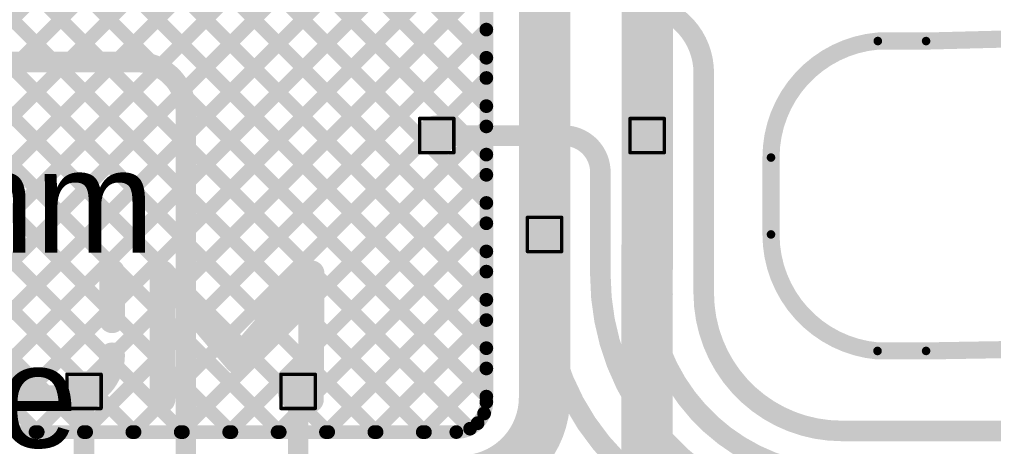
# Model space of a CAD drawing. Header units: inches. Extents: x -17 to 443, y -40 to 218.
# Drawn here: x 104.59 to 119.04, y 119.4 to 125.74 of the extents above; entities that cross this region are included whole.
import ezdxf

# ---------------------------------------------------------------- set-up
doc = ezdxf.new("R2010")
doc.units = ezdxf.units.IN
for name, color, linetype in [('Board Outline', 216, 'Continuous'), ('Bottom Layer', 5, 'Continuous'), ('Drill Drawing', 1, 'Continuous'), ('Fabrication', 76, 'Continuous'), ('Top Layer', 1, 'Continuous'), ('Top Overlay', 2, 'Continuous'), ('Via Holes', 16, 'Continuous')]:
    doc.layers.add(name, color=color, linetype=linetype)
doc.styles.add('Arial', font='', dxfattribs={"height": 0.2})
doc.styles.get('Arial').set_extended_font_data('Arial')

msp = doc.modelspace()

# ---------------------------------------------------------------- hatches: boundary and pattern name
at = {"layer": 'Bottom Layer'}
h = msp.add_hatch(color=5, dxfattribs=at)
edge = h.paths.add_edge_path()
edge.add_arc((110.779, 124.015), 0.3, 0, 360)
h = msp.add_hatch(color=5, dxfattribs=at)
edge = h.paths.add_edge_path()
edge.add_arc((113.903, 124.015), 0.3, 0, 360)
h = msp.add_hatch(color=5, dxfattribs=at)
edge = h.paths.add_edge_path()
edge.add_arc((112.379, 122.548), 0.3, 0, 360)
h = msp.add_hatch(color=5, dxfattribs=at)
edge = h.paths.add_edge_path()
edge.add_arc((105.545, 120.219), 0.3, 0, 360)
h = msp.add_hatch(color=5, dxfattribs=at)
edge = h.paths.add_edge_path()
edge.add_arc((108.722, 120.219), 0.3, 0, 360)
at = {"layer": 'Top Layer'}
h = msp.add_hatch(color=1, dxfattribs=at)
edge = h.paths.add_edge_path()
edge.add_arc((110.779, 124.015), 0.3, 0, 360)
h = msp.add_hatch(color=1, dxfattribs=at)
edge = h.paths.add_edge_path()
edge.add_arc((113.903, 124.015), 0.3, 0, 360)
h = msp.add_hatch(color=1, dxfattribs=at)
edge = h.paths.add_edge_path()
edge.add_arc((112.379, 122.548), 0.3, 0, 360)
h = msp.add_hatch(color=1, dxfattribs=at)
edge = h.paths.add_edge_path()
edge.add_arc((105.545, 120.219), 0.3, 0, 360)
h = msp.add_hatch(color=1, dxfattribs=at)
edge = h.paths.add_edge_path()
edge.add_arc((108.722, 120.219), 0.3, 0, 360)
at = {"layer": 'Via Holes'}
h = msp.add_hatch(color=7, dxfattribs=at)
edge = h.paths.add_edge_path()
edge.add_arc((110.779, 124.015), 0.15, 0, 360)
h = msp.add_hatch(color=7, dxfattribs=at)
edge = h.paths.add_edge_path()
edge.add_arc((113.903, 124.015), 0.15, 0, 360)
h = msp.add_hatch(color=7, dxfattribs=at)
edge = h.paths.add_edge_path()
edge.add_arc((112.379, 122.548), 0.15, 0, 360)
h = msp.add_hatch(color=7, dxfattribs=at)
edge = h.paths.add_edge_path()
edge.add_arc((105.545, 120.219), 0.15, 0, 360)
h = msp.add_hatch(color=7, dxfattribs=at)
edge = h.paths.add_edge_path()
edge.add_arc((108.722, 120.219), 0.15, 0, 360)

# ---------------------------------------------------------------- linework, layer by layer
at = {"layer": 'Board Outline', "const_width": 0.127}
for points in [[(115.74, 123.689, -0.389016), (117.325, 125.418)], [(117.321, 120.819, -0.388326), (115.74, 122.548)]]:
    msp.add_lwpolyline(points, format="xyb", dxfattribs=at)
for points in [[(117.325, 125.418), (118.042, 125.418)], [(118.042, 125.418), (122.561, 125.533)], [(115.74, 122.548), (115.74, 123.689)], [(117.321, 120.819), (118.042, 120.819)], [(118.042, 120.819), (119.531, 120.844)]]:
    msp.add_lwpolyline(points, dxfattribs=at)
at = {"layer": 'Board Outline', "const_width": 0.0635}
for points in [[(117.293, 125.418, 1), (117.357, 125.418, 1)], [(117.293, 125.418, 1), (117.357, 125.418, 1)], [(118.01, 125.418, 1), (118.073, 125.418, 1)], [(118.01, 125.418, 1), (118.073, 125.418, 1)], [(115.708, 123.689, 1), (115.772, 123.689, 1)], [(115.708, 123.689, 1), (115.772, 123.689, 1)], [(115.708, 122.548, 1), (115.772, 122.548, 1)], [(115.708, 122.548, 1), (115.772, 122.548, 1)], [(117.289, 120.819, 1), (117.353, 120.819, 1)], [(117.289, 120.819, 1), (117.353, 120.819, 1)], [(118.01, 120.819, 1), (118.073, 120.819, 1)], [(118.01, 120.819, 1), (118.073, 120.819, 1)]]:
    msp.add_lwpolyline(points, format="xyb", close=True, dxfattribs=at)
at = {"layer": 'Bottom Layer', "const_width": 0.305}
for points in [[(113.714, 125.973, -0.414214), (114.742, 124.945)], [(106.324, 125.107, -0.414214), (107.056, 124.375)], [(112.662, 124.015, -0.414214), (113.208, 123.469)], [(116.838, 118.312, -0.414214), (113.208, 121.942)], [(116.801, 118.972, -0.414214), (113.903, 121.87)], [(113.462, 119.188, -0.198685), (112.379, 121.798)], [(116.786, 119.632, -0.414214), (114.742, 121.677)]]:
    msp.add_lwpolyline(points, format="xyb", dxfattribs=at)
for points in [[(104.297, 125.107), (106.324, 125.107)], [(114.742, 121.677), (114.742, 124.945)], [(107.056, 118.492), (107.056, 124.375)], [(110.779, 124.015), (112.662, 124.015)], [(113.903, 121.87), (113.903, 124.015)], [(113.208, 121.942), (113.208, 123.469)], [(112.379, 121.798), (112.379, 122.548)], [(105.545, 110.576), (105.545, 120.219)], [(108.722, 119.076), (108.722, 120.219)], [(116.786, 119.632), (119.536, 119.632)]]:
    msp.add_lwpolyline(points, dxfattribs=at)
at = {"layer": 'Bottom Layer', "const_width": 0.152}
for points in [[(106.248, 125.107, 1), (106.4, 125.107, 1)], [(106.248, 125.107, 1), (106.4, 125.107, 1)], [(114.665, 124.945, 1), (114.818, 124.945, 1)], [(114.665, 124.945, 1), (114.818, 124.945, 1)], [(106.979, 124.375, 1), (107.132, 124.375, 1)], [(106.979, 124.375, 1), (107.132, 124.375, 1)], [(110.703, 124.015, 1), (110.855, 124.015, 1)], [(112.586, 124.015, 1), (112.738, 124.015, 1)], [(112.586, 124.015, 1), (112.738, 124.015, 1)], [(113.826, 124.015, 1), (113.979, 124.015, 1)], [(113.132, 123.469, 1), (113.284, 123.469, 1)], [(113.132, 123.469, 1), (113.284, 123.469, 1)], [(112.303, 122.548, 1), (112.455, 122.548, 1)], [(113.132, 121.942, 1), (113.284, 121.942, 1)], [(113.132, 121.942, 1), (113.284, 121.942, 1)], [(113.826, 121.87, 1), (113.979, 121.87, 1)], [(113.826, 121.87, 1), (113.979, 121.87, 1)], [(112.303, 121.798, 1), (112.455, 121.798, 1)], [(112.303, 121.798, 1), (112.455, 121.798, 1)], [(114.665, 121.677, 1), (114.818, 121.677, 1)], [(114.665, 121.677, 1), (114.818, 121.677, 1)], [(105.468, 120.219, 1), (105.621, 120.219, 1)], [(108.645, 120.219, 1), (108.798, 120.219, 1)], [(116.71, 119.632, 1), (116.862, 119.632, 1)], [(116.71, 119.632, 1), (116.862, 119.632, 1)]]:
    msp.add_lwpolyline(points, format="xyb", close=True, dxfattribs=at)
at = {"layer": 'Drill Drawing', "const_width": 0.0508}
for points in [[(110.525, 124.269), (111.033, 124.269)], [(110.525, 123.761), (110.525, 124.269)], [(111.033, 123.761), (111.033, 124.269)], [(113.649, 124.269), (114.157, 124.269)], [(113.649, 123.761), (113.649, 124.269)], [(114.157, 123.761), (114.157, 124.269)], [(110.525, 123.761), (111.033, 123.761)], [(113.649, 123.761), (114.157, 123.761)], [(112.125, 122.802), (112.633, 122.802)], [(112.125, 122.294), (112.125, 122.802)], [(112.633, 122.294), (112.633, 122.802)], [(112.125, 122.294), (112.633, 122.294)], [(105.291, 120.473), (105.799, 120.473)], [(105.291, 119.965), (105.291, 120.473)], [(105.799, 119.965), (105.799, 120.473)], [(108.468, 120.473), (108.976, 120.473)], [(108.468, 119.965), (108.468, 120.473)], [(108.976, 119.965), (108.976, 120.473)], [(105.291, 119.965), (105.799, 119.965)], [(108.468, 119.965), (108.976, 119.965)]]:
    msp.add_lwpolyline(points, dxfattribs=at)
at = {"layer": 'Drill Drawing', "const_width": 0.0254}
for points in [[(110.512, 124.269, 1), (110.538, 124.269, 1)], [(110.512, 124.269, 1), (110.538, 124.269, 1)], [(111.02, 124.269, 1), (111.046, 124.269, 1)], [(111.02, 124.269, 1), (111.046, 124.269, 1)], [(113.636, 124.269, 1), (113.661, 124.269, 1)], [(113.636, 124.269, 1), (113.661, 124.269, 1)], [(114.144, 124.269, 1), (114.169, 124.269, 1)], [(114.144, 124.269, 1), (114.169, 124.269, 1)], [(110.512, 123.761, 1), (110.538, 123.761, 1)], [(110.512, 123.761, 1), (110.538, 123.761, 1)], [(111.02, 123.761, 1), (111.046, 123.761, 1)], [(111.02, 123.761, 1), (111.046, 123.761, 1)], [(113.636, 123.761, 1), (113.661, 123.761, 1)], [(113.636, 123.761, 1), (113.661, 123.761, 1)], [(114.144, 123.761, 1), (114.169, 123.761, 1)], [(114.144, 123.761, 1), (114.169, 123.761, 1)], [(112.113, 122.802, 1), (112.138, 122.802, 1)], [(112.113, 122.802, 1), (112.138, 122.802, 1)], [(112.621, 122.802, 1), (112.646, 122.802, 1)], [(112.621, 122.802, 1), (112.646, 122.802, 1)], [(112.113, 122.294, 1), (112.138, 122.294, 1)], [(112.113, 122.294, 1), (112.138, 122.294, 1)], [(112.621, 122.294, 1), (112.646, 122.294, 1)], [(112.621, 122.294, 1), (112.646, 122.294, 1)], [(105.278, 120.473, 1), (105.303, 120.473, 1)], [(105.278, 120.473, 1), (105.303, 120.473, 1)], [(105.786, 120.473, 1), (105.811, 120.473, 1)], [(105.786, 120.473, 1), (105.811, 120.473, 1)], [(108.455, 120.473, 1), (108.48, 120.473, 1)], [(108.455, 120.473, 1), (108.48, 120.473, 1)], [(108.963, 120.473, 1), (108.988, 120.473, 1)], [(108.963, 120.473, 1), (108.988, 120.473, 1)], [(105.278, 119.965, 1), (105.303, 119.965, 1)], [(105.278, 119.965, 1), (105.303, 119.965, 1)], [(105.786, 119.965, 1), (105.811, 119.965, 1)], [(105.786, 119.965, 1), (105.811, 119.965, 1)], [(108.455, 119.965, 1), (108.48, 119.965, 1)], [(108.455, 119.965, 1), (108.48, 119.965, 1)], [(108.963, 119.965, 1), (108.988, 119.965, 1)], [(108.963, 119.965, 1), (108.988, 119.965, 1)]]:
    msp.add_lwpolyline(points, format="xyb", close=True, dxfattribs=at)
at = {"layer": 'Fabrication', "const_width": 0.254}
for points in [[(118.042, 125.418), (122.561, 125.533)], [(117.325, 125.418), (118.042, 125.418)], [(115.74, 122.548), (115.74, 123.689)], [(117.321, 120.819), (118.042, 120.819)], [(118.042, 120.819), (119.531, 120.844)]]:
    msp.add_lwpolyline(points, dxfattribs=at)
for points in [[(115.74, 123.689, -0.389016), (117.325, 125.418)], [(117.321, 120.819, -0.388326), (115.74, 122.548)]]:
    msp.add_lwpolyline(points, format="xyb", dxfattribs=at)
at = {"layer": 'Fabrication', "const_width": 0.127}
for points in [[(117.262, 125.418, 1), (117.389, 125.418, 1)], [(117.262, 125.418, 1), (117.389, 125.418, 1)], [(117.978, 125.418, 1), (118.105, 125.418, 1)], [(117.978, 125.418, 1), (118.105, 125.418, 1)], [(115.677, 123.689, 1), (115.804, 123.689, 1)], [(115.677, 123.689, 1), (115.804, 123.689, 1)], [(115.677, 122.548, 1), (115.804, 122.548, 1)], [(115.677, 122.548, 1), (115.804, 122.548, 1)], [(117.257, 120.819, 1), (117.384, 120.819, 1)], [(117.257, 120.819, 1), (117.384, 120.819, 1)], [(117.978, 120.819, 1), (118.105, 120.819, 1)], [(117.978, 120.819, 1), (118.105, 120.819, 1)]]:
    msp.add_lwpolyline(points, format="xyb", close=True, dxfattribs=at)
at = {"layer": 'Top Layer'}
for points, const_width in [([(95.399, 132.665), (108.449, 119.615)], 0.203), ([(96.118, 132.665), (109.168, 119.615)], 0.203), ([(96.836, 132.665), (109.886, 119.615)], 0.203), ([(97.555, 132.665), (110.605, 119.615)], 0.203), ([(98.273, 132.665), (111.274, 119.665)], 0.203), ([(98.991, 132.665), (111.516, 120.141)], 0.203), ([(99.71, 132.665), (111.516, 120.86)], 0.203), ([(100.428, 132.665), (111.516, 121.578)], 0.203), ([(101.147, 132.665), (111.516, 122.296)], 0.203), ([(101.865, 132.665), (111.516, 123.015)], 0.203), ([(102.583, 132.665), (111.516, 123.733)], 0.203), ([(103.302, 132.665), (111.516, 124.452)], 0.203), ([(104.02, 132.665), (111.516, 125.17)], 0.203), ([(94.745, 132.601), (107.731, 119.615)], 0.203), ([(94.419, 132.208), (107.013, 119.615)], 0.203), ([(94.396, 131.513), (106.294, 119.615)], 0.203), ([(94.396, 130.795), (105.576, 119.615)], 0.203), ([(94.396, 130.077), (104.857, 119.615)], 0.203), ([(98.359, 119.615), (108.342, 129.598)], 0.203), ([(99.077, 119.615), (108.69, 129.228)], 0.203), ([(99.796, 119.615), (109.086, 128.905)], 0.203), ([(100.514, 119.615), (109.529, 128.63)], 0.203), ([(101.233, 119.615), (110.026, 128.409)], 0.203), ([(101.951, 119.615), (110.586, 128.25)], 0.203), ([(102.669, 119.615), (111.161, 128.107)], 0.203), ([(113.903, 124.015), (113.903, 127.752)], 0.762), ([(103.388, 119.615), (111.48, 127.708)], 0.203), ([(112.379, 122.548), (112.379, 127.481)], 0.762), ([(104.106, 119.615), (111.516, 127.025)], 0.203), ([(111.516, 126.442), (111.516, 120.062)], 0.203), ([(111.516, 126.442), (111.516, 120.062)], 0.203), ([(104.825, 119.615), (111.516, 126.306)], 0.203), ([(105.543, 119.615), (111.516, 125.588)], 0.203), ([(106.261, 119.615), (111.516, 124.87)], 0.203), ([(113.902, 121.661), (113.903, 124.015)], 0.762), ([(106.98, 119.615), (111.516, 124.151)], 0.203), ([(107.698, 119.615), (111.516, 123.433)], 0.203), ([(112.379, 120.128), (112.379, 122.548)], 0.762), ([(108.417, 119.615), (111.516, 122.714)], 0.203), ([(109.135, 119.615), (111.516, 121.996)], 0.203), ([(113.902, 118.745), (113.902, 121.661)], 0.762), ([(109.854, 119.615), (111.516, 121.277)], 0.203), ([(110.572, 119.615), (111.516, 120.559)], 0.203), ([(89.895, 119.615), (111.069, 119.615)], 0.203)]:
    msp.add_lwpolyline(points, dxfattribs=dict(at, const_width=const_width))
for points, const_width in [([(111.465, 125.588, 1), (111.566, 125.588, 1)], 0.102), ([(111.465, 125.17, 1), (111.566, 125.17, 1)], 0.102), ([(111.465, 124.87, 1), (111.566, 124.87, 1)], 0.102), ([(111.465, 124.452, 1), (111.566, 124.452, 1)], 0.102), ([(113.712, 124.015, 1), (114.093, 124.015, 1)], 0.381), ([(113.712, 124.015, 1), (114.093, 124.015, 1)], 0.381), ([(111.465, 124.151, 1), (111.566, 124.151, 1)], 0.102), ([(111.465, 123.733, 1), (111.566, 123.733, 1)], 0.102), ([(111.465, 123.433, 1), (111.566, 123.433, 1)], 0.102), ([(111.465, 123.015, 1), (111.566, 123.015, 1)], 0.102), ([(112.189, 122.548, 1), (112.57, 122.548, 1)], 0.381), ([(112.189, 122.548, 1), (112.57, 122.548, 1)], 0.381), ([(111.465, 122.714, 1), (111.566, 122.714, 1)], 0.102), ([(111.465, 122.296, 1), (111.566, 122.296, 1)], 0.102), ([(111.465, 121.996, 1), (111.566, 121.996, 1)], 0.102), ([(113.712, 121.661, 1), (114.093, 121.661, 1)], 0.381), ([(113.712, 121.661, 1), (114.093, 121.661, 1)], 0.381), ([(111.465, 121.578, 1), (111.566, 121.578, 1)], 0.102), ([(111.465, 121.277, 1), (111.566, 121.277, 1)], 0.102), ([(111.465, 120.86, 1), (111.566, 120.86, 1)], 0.102), ([(111.465, 120.559, 1), (111.566, 120.559, 1)], 0.102), ([(112.189, 120.128, 1), (112.57, 120.128, 1)], 0.381), ([(112.189, 120.128, 1), (112.57, 120.128, 1)], 0.381), ([(111.465, 120.141, 1), (111.566, 120.141, 1)], 0.102), ([(111.465, 120.062, 1), (111.566, 120.062, 1)], 0.102), ([(111.465, 120.062, 1), (111.566, 120.062, 1)], 0.102), ([(111.465, 120.06, 1), (111.566, 120.06, 1)], 0.102), ([(111.431, 119.892, 1), (111.533, 119.892, 1)], 0.102), ([(111.431, 119.89, 1), (111.532, 119.89, 1)], 0.102), ([(111.334, 119.746, 1), (111.436, 119.746, 1)], 0.102), ([(111.334, 119.746, 1), (111.436, 119.746, 1)], 0.102), ([(104.774, 119.615, 1), (104.875, 119.615, 1)], 0.102), ([(104.806, 119.615, 1), (104.908, 119.615, 1)], 0.102), ([(105.492, 119.615, 1), (105.594, 119.615, 1)], 0.102), ([(105.525, 119.615, 1), (105.627, 119.615, 1)], 0.102), ([(106.211, 119.615, 1), (106.312, 119.615, 1)], 0.102), ([(106.243, 119.615, 1), (106.345, 119.615, 1)], 0.102), ([(106.929, 119.615, 1), (107.031, 119.615, 1)], 0.102), ([(106.962, 119.615, 1), (107.063, 119.615, 1)], 0.102), ([(107.648, 119.615, 1), (107.749, 119.615, 1)], 0.102), ([(107.68, 119.615, 1), (107.782, 119.615, 1)], 0.102), ([(108.366, 119.615, 1), (108.468, 119.615, 1)], 0.102), ([(108.399, 119.615, 1), (108.5, 119.615, 1)], 0.102), ([(109.084, 119.615, 1), (109.186, 119.615, 1)], 0.102), ([(109.117, 119.615, 1), (109.219, 119.615, 1)], 0.102), ([(109.803, 119.615, 1), (109.904, 119.615, 1)], 0.102), ([(109.835, 119.615, 1), (109.937, 119.615, 1)], 0.102), ([(110.521, 119.615, 1), (110.623, 119.615, 1)], 0.102), ([(110.554, 119.615, 1), (110.655, 119.615, 1)], 0.102), ([(111.019, 119.615, 1), (111.12, 119.615, 1)], 0.102), ([(111.019, 119.615, 1), (111.12, 119.615, 1)], 0.102), ([(111.223, 119.665, 1), (111.324, 119.665, 1)], 0.102)]:
    msp.add_lwpolyline(points, format="xyb", close=True, dxfattribs=dict(at, const_width=const_width))
for points, const_width in [([(112.379, 120.128, -0.414214), (111.141, 118.89)], 0.762), ([(111.516, 120.06, -0.097175), (111.482, 119.892)], 0.203), ([(111.481, 119.89, -0.097824), (111.385, 119.746)], 0.203), ([(111.385, 119.746, -0.198703), (111.069, 119.615)], 0.203)]:
    msp.add_lwpolyline(points, format="xyb", dxfattribs=dict(at, const_width=const_width))
at = {"layer": 'Top Overlay', "const_width": 0.381}
for points in [[(105.961, 121.274), (105.961, 121.99)], [(106.709, 120.096), (106.709, 121.971)], [(106.709, 121.971), (107.815, 120.674)], [(107.815, 120.674), (108.922, 121.971)], [(108.912, 120.096), (108.922, 121.971)], [(104.964, 120.116), (105.153, 120.116)], [(105.153, 120.116), (105.293, 120.116)]]:
    msp.add_lwpolyline(points, dxfattribs=at)
at = {"layer": 'Top Overlay', "const_width": 0.191}
for points in [[(105.866, 121.99, 1), (106.056, 121.99, 1)], [(106.613, 121.971, 1), (106.804, 121.971, 1)], [(106.613, 121.971, 1), (106.804, 121.971, 1)], [(108.827, 121.971, 1), (109.017, 121.971, 1)], [(108.827, 121.971, 1), (109.017, 121.971, 1)], [(105.866, 121.274, 1), (106.056, 121.274, 1)], [(105.866, 120.754, 1), (106.056, 120.754, 1)], [(107.72, 120.674, 1), (107.911, 120.674, 1)], [(107.72, 120.674, 1), (107.911, 120.674, 1)], [(104.869, 120.116, 1), (105.059, 120.116, 1)], [(104.869, 120.116, 1), (105.059, 120.116, 1)], [(105.058, 120.116, 1), (105.249, 120.116, 1)], [(105.058, 120.116, 1), (105.249, 120.116, 1)], [(105.198, 120.116, 1), (105.388, 120.116, 1)], [(105.228, 120.116, 1), (105.418, 120.116, 1)], [(106.613, 120.096, 1), (106.804, 120.096, 1)], [(108.817, 120.096, 1), (109.007, 120.096, 1)]]:
    msp.add_lwpolyline(points, format="xyb", close=True, dxfattribs=at)
at = {"layer": 'Top Overlay', "const_width": 0.381}
for points in [[(104.964, 120.116, -0.414214), (104.346, 120.734)], [(105.961, 120.754, -0.414214), (105.323, 120.116)]]:
    msp.add_lwpolyline(points, format="xyb", dxfattribs=at)

# ---------------------------------------------------------------- texts
at = {"layer": 'Fabrication', "style": 'Arial'}
for s, p in [('Thickness : 0.25mm', (87.543, 122.277)), ('Material : Polyimide', (86.879, 119.385))]:
    msp.add_text(s, height=1.524, dxfattribs=at).set_placement(p)

doc.saveas('drawing.dxf')
